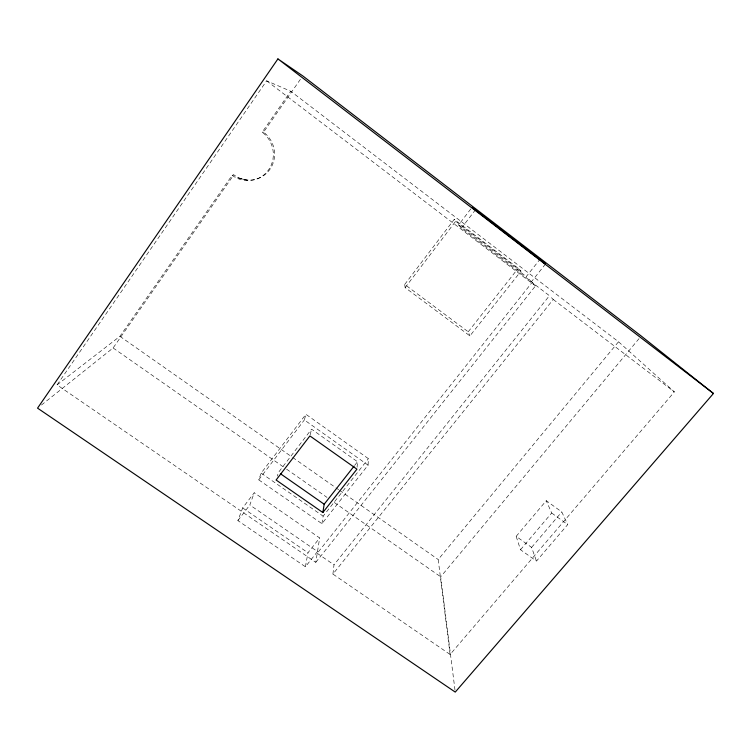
<?xml version="1.0" encoding="UTF-8"?>
<svg xmlns="http://www.w3.org/2000/svg" width="751" height="751" viewBox="0 0 751 751"><rect width="100%" height="100%" fill="white"/><g stroke="black" fill="none" stroke-linecap="round" stroke-linejoin="round"><path stroke-width="0.56" stroke-dasharray="3.75 2.82" d="M368.074 465.151L368.394 458.664L305.92 414.289L261.16 473.111L258.729 479.842L321.944 523.682L368.074 465.151L304.343 419.95L305.92 414.289M357.072 467.282L357.523 461.734L311.562 429.168L278.49 472.37L277.307 476.153M332.918 574.093L333.998 564.836L549.441 295.697L532.074 282.442L317.222 553.299L315.777 562.339L57.067 384.887L266.633 80.808L290.703 91.228L618.524 341.78L674.37 391.881L450.121 654.478L332.918 574.093L553.234 299.461L549.441 295.697M317.504 551.534L319.673 537.951L254.232 492.759L242.667 507.92L237.889 520.593L305.413 566.78L317.504 551.534L249.83 504.982L254.232 492.759M321.944 523.682L323.146 516.172L368.394 458.664M305.413 566.78L307.966 552.755L319.673 537.951M310.182 434.782L311.562 429.168M57.067 384.887L119.916 336.317L232.106 175.321L233.814 174.833A26.829 25.778 64.1 0 0 269.909 169.369A26.829 25.778 64.1 0 0 263.563 132.157L300.935 78.555M232.106 175.321A27.139 26.069 63.9 0 0 268.614 169.792A27.139 26.069 63.9 0 0 262.183 132.157L290.703 91.228M41.465 405.024L113.101 347.976L233.814 174.833M404.714 284.441L454.195 219.405L518.199 268.276L520.987 271.13L469.938 335.904L405.136 287.614L404.714 284.441L468.22 331.792L469.938 335.904M258.729 479.842L304.343 419.95M405.136 287.614L455.669 221.254L454.195 219.405M545.498 264.014L531.417 281.766L461.33 228.285L458.636 224.896L472.06 207.295M237.889 520.593L249.83 504.982M461.33 228.285L475.261 210.055M354.725 465.301L357.523 461.734M468.22 331.792L518.199 268.276M531.417 281.766L526.31 276.565L539.885 259.405M315.777 562.339L535.482 285.924L532.074 282.442M450.121 654.478L438.199 559.523L618.524 341.78M455.003 690.131L440.687 576.796L639.035 338.635M516.162 536.355L546.268 500.692L561.786 511.947L567.69 524.611L536.458 561.11L520.518 549.732L516.162 536.355L531.605 547.404L536.458 561.11M520.518 549.732L551.675 513.017L546.268 500.692M531.605 547.404L561.786 511.947M256.992 178.926L258.419 178.4M262.183 132.157L263.563 132.157M242.667 507.92L307.966 552.755M317.222 553.299L333.998 564.836M261.16 473.111L323.146 516.172M113.101 347.976L283.784 467.197M286.572 469.14L326.995 497.387M334.298 502.485L440.687 576.796M119.916 336.317L291.764 456.833M292.693 457.481L335.03 487.174M335.95 487.812L338.682 489.727M339.593 490.365L438.199 559.523M551.675 513.017L567.69 524.611M455.669 221.254L520.987 271.13M458.636 224.896L526.31 276.565M266.633 80.808L535.482 285.924M553.234 299.461L674.37 391.881M247.379 180.306L237.316 177.715L247.379 180.306"/><path stroke-width="1.13" d="M322.846 512.52L356.922 469.168L309.9 435.918L276.105 480.02L322.846 512.52L324.188 504.221L354.031 466.193M277.917 58.907L37.55 408.14L455.247 692.093L713.45 393.477L641.213 336.026L302.775 75.917L277.917 58.907L713.45 393.477M280.405 473.703L324.188 504.221M539.885 259.405L472.06 207.295L545.498 264.014L539.885 259.405"/></g></svg>
